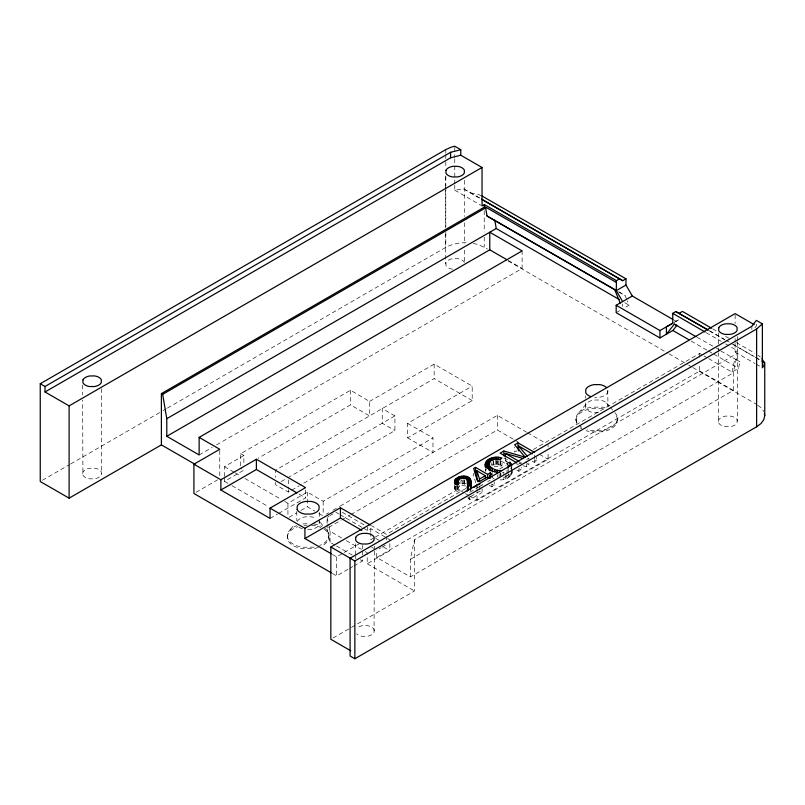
<?xml version="1.0" encoding="UTF-8"?>
<svg xmlns="http://www.w3.org/2000/svg" width="805" height="805" viewBox="0 0 805 805"><rect width="100%" height="100%" fill="white"/><g stroke="black" fill="none" stroke-linecap="round" stroke-linejoin="round"><path stroke-width="0.6" stroke-dasharray="4.03 3.02" d="M499.11 473.783L499.11 479.881C506.587 480.525 514.989 475.514 511.819 466.729M410.349 576.903L410.349 559.324L414.474 539.732L737.45 353.264L733.325 372.856L733.325 390.435L410.349 576.903L376.73 557.493L376.73 550.167M732.057 372.121L734.804 359.06L739.926 361.717L738.517 368.388L732.057 372.121L708.34 358.426M82.633 473.571L82.975 472.153A9.741 5.625 0 0 1 89.758 468.238L94.678 468.208A9.278 5.353 0 0 1 101.339 472.052L101.299 474.89A9.741 5.625 0 0 1 94.517 478.814L89.597 478.834A9.278 5.353 0 0 1 82.935 474.99L82.633 399.994M318.357 547.41A21.332 12.317 0 0 1 313.316 548.638L302.539 548.698A20.316 11.733 0 0 1 287.949 540.276L287.294 535.697L288.049 532.588A21.332 12.317 0 0 1 296.713 525.655M287.294 537.166L288.049 534.047A21.332 12.317 0 0 1 297.87 526.701M319.434 519.527L319.022 524.769A11.592 6.692 0 0 1 310.941 529.428L305.085 529.469M324.747 528.181A20.316 11.733 0 0 1 328.279 532.377L328.933 535.476L328.178 538.595A21.332 12.317 0 0 1 319.525 545.528M328.933 535.476L328.178 540.054A21.332 12.317 0 0 1 322.704 545.478M452.621 269.242A9.278 5.353 0 0 1 445.96 265.398L446 262.561A9.741 5.625 0 0 1 452.782 258.647L457.703 258.616A9.278 5.353 0 0 1 464.364 262.46M374.385 551.123L374.033 632.358A9.741 5.625 0 0 1 367.251 636.272L362.331 636.302A9.278 5.353 0 0 1 356.605 633.777M576.551 423.46L575.887 418.882L576.642 415.772A21.332 12.317 0 0 1 591.504 407.189L602.281 407.139A20.316 11.733 0 0 1 606.336 408.014M575.887 420.351L576.642 417.232A21.332 12.317 0 0 1 591.504 408.658L602.281 408.598A20.316 11.733 0 0 1 604.344 408.98M598.558 412.693L593.677 412.653A11.049 6.38 0 0 1 585.748 408.075L585.809 404.694A11.592 6.692 0 0 1 593.879 400.025L599.735 399.994A11.049 6.38 0 0 1 607.664 404.573L608.027 406.263L607.664 389.197M608.027 390.888L607.614 392.578A11.592 6.692 0 0 1 599.534 397.237L594.654 397.338M614.839 412.673A20.316 11.733 0 0 1 616.871 415.561L617.526 418.66L616.771 421.78A21.332 12.317 0 0 1 601.909 430.353L591.132 430.413A20.316 11.733 0 0 1 587.076 429.538M617.526 418.66L616.771 423.249A21.332 12.317 0 0 1 601.909 431.822L591.132 431.883A20.316 11.733 0 0 1 586.131 430.705M718.402 421.448L718.744 420.029A9.741 5.625 0 0 1 725.526 416.105L730.447 416.084A9.278 5.353 0 0 1 737.108 419.928L737.058 422.766A9.741 5.625 0 0 1 730.276 426.68L725.355 426.71A9.278 5.353 0 0 1 718.694 422.867L718.402 352.862M508.197 474.578L508.438 473.833M510.732 468.55L511.779 466.558L511.779 473.883M485.375 470.663L486.28 468.842M754.879 327.836L756.378 325.874L756.378 322.584M290.182 529.67L294.65 524.357M578.775 412.854L586.956 403.104M507.734 475.272L504.242 477.385M493.143 460.762L493.143 466.87L496.353 466.437L500.096 467.091L501.968 465.35L501.968 460.47M456.284 485.807C453.799 487.196 454.412 490.547 456.797 491.664L459.403 490.436L459.403 485.556M459.313 486.16L457.653 488.263L459.403 490.436M42.423 480.253L69.612 464.555M70.699 463.932L162.026 411.194M163.113 410.57L166.383 408.688M167.47 408.055L445.819 247.346C452.44 243.905 460.007 242.325 467.443 242.828M199.137 454.956L212.188 447.419M216.535 444.913L522.113 268.488L522.113 250.908M240.715 465.864L240.715 453.658L350.527 390.254L369.555 401.433L369.555 415.893L350.527 404.905L258.113 458.266M224.504 476.439L224.504 466.679L243.885 455.489L243.885 464.032M196.068 492.247L217.602 479.82M224.504 477.667L224.504 481.32L243.885 470.14L240.715 468.309M369.555 401.433L434.147 364.132L472.203 386.108L472.203 400.568L407.612 437.86L407.612 423.4L472.203 386.108M472.203 400.568L434.147 378.602L275.662 470.1L275.662 477.425M281.096 481.611L286.53 478.472M287.627 477.848L394.923 415.893L394.923 430.544L300.305 485.163M275.662 482.306L275.662 484.751L288.341 492.076L290.514 490.819M291.611 490.195L299.219 485.797M616.177 312.682L620.484 310.197M625.867 307.087L629.097 305.216L627.316 300.899M284.708 501.435L287.938 503.296L307.319 492.107L323.167 501.263L432.979 437.86L432.979 452.511L407.612 437.86M270.027 518.4L277.564 514.043M278.641 513.429L305.558 497.882L305.558 489.913M289.015 517.323L296.552 512.976M300.859 510.481L307.319 506.758L314.715 511.024M326.438 514.033L328.611 512.775M332.958 510.259L339.479 506.496M340.193 506.083L497.349 415.35L526.49 432.184M327.102 523.411L327.102 517.303L329.044 516.186M330.02 515.623L332.938 513.932M673.825 322.604L679.209 319.505L673.946 322.523M323.892 529.046A20.316 11.733 0 0 1 328.279 533.836L327.102 528.291L341.199 520.151M342.276 519.527L349.873 515.14M350.95 514.516L497.349 430.001L513.54 439.349M363.347 528.12L367.573 530.555L370.803 528.694L386.662 537.851M517.152 450.659L514.647 452.098L514.647 447.218M332.395 554.404L336.621 556.849L343.081 553.115M344.158 552.492L360.308 543.174M374.033 537.821L370.803 539.682L370.803 533.574M375.11 537.197L458.005 489.329L464.344 492.992M465.833 488.474L386.42 534.319L371.447 525.675M499.553 469.003L506.083 465.24M533.282 449.532L699.716 353.445L702.946 355.317M479.488 486.401L485.345 483.02M487.649 481.692L490.175 480.233M469.738 492.308L482.104 485.174M492.7 479.056L494.23 478.17M518.833 463.962L521.217 462.583M526.631 459.464L528.865 458.176L528.865 461.839M378.883 548.93L381.037 547.682M382.113 547.058L385.343 545.196M470.724 496.514L479.901 491.221L482.104 492.499L482.104 488.836M332.304 573.391L336.621 575.887L348.464 569.055M349.541 568.431L352.771 566.569M353.848 565.945L362.461 560.974L362.461 556.094M467.775 497.48L469.738 499.633L482.104 492.499M489.249 485.274L491.936 486.824L494.23 485.496L494.23 481.833M516.76 470.09L518.833 471.287L521.217 469.909L521.217 467.474M523.079 465.773L526.631 466.789L528.865 465.501L528.865 463.056M532.216 461.154L534.299 462.362L536.694 460.983L536.694 457.321M376.73 557.493L699.716 371.025L699.716 364.746M365.319 551.636L367.221 552.733L367.221 563.721L389.831 550.67L389.831 539.682L387.718 538.454M469.637 496.051L477.033 500.318L548.084 459.293L548.084 451.977M735.116 343.363L735.116 352.047L737.45 350.698L729.904 346.341M410.349 559.324L733.325 372.856M333.008 638.033L350.386 628.001M351.473 627.377L414.474 591.001L414.474 539.732M501.968 465.35L496.947 464.515L492.066 465.189L492.066 461.527M454.775 185.17L454.775 190.201L463.73 188.934L480.454 198.523M502.28 472.465L503.839 472.193L503.839 475.856M466.075 485.999L460.973 485.475L460.973 480.595M302.911 524.005L308.305 523.572M303.988 525.383L307.228 525.122M466.065 483.714L461.708 483.553L461.708 479.891M470.673 192.878L478.643 194.518L481.994 195.997M311.535 525.263L313.688 525.413A20.316 11.733 0 0 1 320.943 527.446M473.209 243.412L478.643 244.69L487.488 249.027M505.299 458.276L505.299 460.712L507.663 461.386M515.965 463.75L518.34 464.425M503.85 458.337L507.392 459.353M519.175 462.744L521.529 463.428M618.864 292.034L625.093 295.495L626.874 299.822M407.612 423.4L432.979 437.86M709.366 330.865L724.52 339.589M731.01 343.322L754.818 357.018M755.895 357.641L760.232 360.127M712.677 328.873L717.003 331.368M725.647 336.359L728.887 338.231M736.444 342.598L754.808 353.194M709.668 330.865L724.903 339.66M725.989 340.284L729.25 342.165M733.607 344.681L754.275 356.615M755.362 357.249L760.806 360.388M463.73 188.934L481.038 198.936M706.176 332.646L721.27 341.36M725.587 343.856L728.827 345.717M454.775 190.201L480.988 205.315M735.116 352.047L755.04 363.548M756.086 364.152L760.272 366.577M673.956 320.068L676.099 321.296M697.009 337.235L714.921 347.307M716.007 347.941L720.354 350.447M720.767 350.96L739.926 361.717M624.74 302.7L629.097 305.216M691.163 341.048L707.303 350.376M708.38 350.99L712.687 353.476M713.763 354.099L738.517 368.388M704.023 355.941L707.263 357.802M699.716 371.025L733.325 390.435M508.096 260.397L522.113 268.488M508.136 260.951L667.868 353.174M668.955 353.798L687.43 364.464M688.517 365.088L691.777 366.969M692.864 367.603L756.972 404.613M527.577 432.808L544.844 442.78M514.616 439.973L517.856 441.844M539.451 454.312L548.084 459.293M534.611 459.786L536.694 460.983M505.299 460.712L507.422 461.939M519.094 468.681L521.217 469.909M501.163 461.084L506.365 464.093M394.923 415.893L382.244 408.568L382.244 423.219L394.923 430.544M491.543 483.946L494.23 485.496M465.401 493.606L468.57 495.437M240.715 453.658L243.885 455.489M342.195 512.252L364.403 525.061M335.856 512.252L339.026 514.083M340.082 514.687L362.28 527.506M299.138 494.179L305.558 497.882M375.734 538.404L380.01 540.869M383.482 547.008L389.831 550.67M318.941 513.469L323.167 515.914M371.638 547.229L373.681 548.406M224.504 466.679L234.185 472.263M235.261 472.887L240.635 475.986M244.931 478.472L280.412 498.949M329.074 526.621L330.07 531.28L341.944 538.143M346.271 540.638L361.385 549.362M224.504 481.32L230.955 485.053M232.031 485.667L268.588 506.768M328.933 536.945L330.07 542.268L335.464 545.388M336.55 546.011L353.828 555.983M360.308 559.727L362.461 560.974M367.221 563.721L414.474 591.001M618.572 291.732L625.093 295.495M757.827 355.086L760.383 357.028M757.827 405.257L761.238 407.843L763.885 411.607M606.557 403.003L609.566 406.515M610.321 407.4L612.575 410.037M320.219 522.455L324.737 527.728M525.725 461.748L528.865 465.501M475.795 482.93L473.642 475.775L473.642 473.34M476.158 484.127L477.234 487.709M511.527 471.76L511.819 472.827M617.526 420.13L616.871 417.02A20.316 11.733 0 0 0 614.839 414.132M575.887 418.882L576.551 421.991A20.316 11.733 0 0 0 578.584 424.879M374.385 630.939L374.084 629.52A9.278 5.353 0 0 0 367.422 625.676L362.502 625.696A9.741 5.625 0 0 0 356.696 628.282M327.102 517.303L328.832 525.464M319.072 521.388L319.434 523.079M287.294 535.697L287.959 538.807A20.316 11.733 0 0 0 302.539 547.229L313.326 547.169A21.332 12.317 0 0 0 316.415 546.525M751.86 326.267L751.86 329.557M737.41 336.55L737.41 340.284M737.41 341.531L737.41 421.347M735.116 314.836L735.116 323.519M735.116 338.402L735.116 342.125M718.402 332.908L718.402 346.623M718.402 347.871L718.402 351.614M699.716 353.445L699.716 357.209M622.637 304.008L622.637 306.484M585.396 395.738L585.396 398.103M585.396 402.832L585.396 406.384M548.084 444.652L548.084 447.087M534.299 455.036L534.299 458.699M534.299 459.917L534.299 462.362M526.631 464.344L526.631 466.789M518.833 468.852L518.833 471.287M511.527 466.88L511.527 469.315M511.406 467.584L511.406 471.247M511.406 472.465L511.406 474.9M510.732 473.431L510.732 475.876M509.736 474.356L509.736 476.791M508.438 474.004L508.438 477.667M508.197 468.47L508.197 472.133M507.039 469.838L507.039 473.491M506.919 474.789L506.919 478.452M505.379 475.403L505.379 479.066M503.839 477.073L503.839 479.518M500.871 473.109L500.871 475.554M500.71 472.585L500.71 477.466M500.287 461.245L500.287 464.908M500.096 460.983L500.096 467.091M498.617 460.963L498.617 464.626M497.54 460.43L497.54 466.528M497.48 474.829L497.48 477.274M497.349 415.35L497.349 430.001M496.947 460.852L496.947 464.515M496.353 460.329L496.353 466.437M495.236 460.359L495.236 466.467M493.636 461.134L493.636 464.797M491.936 484.379L491.936 486.824M491.191 462.845L491.191 465.28M485.848 468.601L485.848 471.046M485.435 468.872L485.435 471.317M484.228 210.779L484.228 232.102M484.228 237.113L484.228 247.145M479.901 486.341L479.901 490.004M477.033 485.677L477.033 488.112M477.033 489.329L477.033 500.318M469.738 497.198L469.738 499.633M468.983 496.695L468.983 499.13M464.666 180.33L464.666 216.495M464.666 222.723L464.666 243.925M464.666 250.164L464.666 263.879M464.696 479.83L464.696 483.493M464.576 480.525L464.576 485.415M463.217 479.77L463.217 483.433M462.795 480.344L462.795 485.234M458.005 485.677L458.095 489.38M457.653 485.828L457.763 488.836M456.797 485.556L456.797 491.664M455.761 485.948L455.761 490.829M455.046 486.321L455.046 489.983M454.775 147.506L454.775 157.549M454.775 158.806L454.775 183.922M454.594 484.62L454.664 489.138M445.819 149.579L445.819 153.332M445.819 154.59L445.819 167.128M445.819 175.903L445.819 185.925M445.819 187.183L445.819 227.292M445.819 232.313L445.819 247.346M445.658 176.687L445.658 189.155M445.658 190.403L445.658 227.815M445.658 234.054L445.658 263.98M434.147 364.132L434.147 378.602M386.42 536.603L386.42 540.014M374.385 546.132L374.385 549.875M370.803 528.694L370.803 532.357M367.573 526.893L367.573 530.555M362.461 545.388L362.461 548.839M362.461 551.204L362.461 554.866M355.377 543.737L355.377 554.967M355.377 556.215L355.377 558.71M350.527 390.254L350.527 404.905M336.621 556.849L336.621 575.887M330.07 531.28L330.07 542.268M328.279 532.377L328.279 533.836M327.102 524.629L327.102 528.291M323.167 501.263L323.167 514.687M319.434 512.433L319.434 518.35M307.319 492.107L307.319 506.758M296.803 511.366L296.803 520.835M288.341 479.871L288.341 488.414M288.341 489.631L288.341 492.076M287.938 503.296L287.938 516.719M219.755 450.498L219.755 477.355M101.641 388.674L101.641 473.471M82.633 385.031L82.633 395.003M581.854 427.354A20.316 11.733 0 0 1 579.288 425.543M313.688 523.944A20.316 11.733 0 0 1 321.99 526.48M581.854 428.813A20.316 11.733 0 0 1 580.073 427.646M297.216 521.509A11.592 6.692 0 0 1 305.286 516.84L311.143 516.81A11.049 6.38 0 0 1 316.194 518.48M302.368 528.825A11.049 6.38 0 0 1 298.263 526.46"/><path stroke-width="1.21" d="M484.379 204.581L482.034 205.929L482.034 167.48L460.772 155.204L460.772 149.71L454.775 146.248L451.484 147.053L445.819 149.579L40.25 383.733L40.25 481.511L69.109 498.164L161.392 444.883L161.392 393.615L484.369 207.147L484.379 204.581L616.449 280.653L619.528 278.882L622.758 280.683L625.988 278.822L625.988 285.04L632.327 296.029L672.889 319.444M632.327 296.029L622.637 301.543L616.298 290.645L616.449 280.653M622.637 301.543L616.177 305.276L616.177 312.682L659.949 337.949L659.949 330.543L672.869 323.137M485.284 466.719C484.087 458.176 495.699 455.64 501.968 458.025L500.096 459.766C496.152 458.266 488.645 459.273 488.595 464.485C491.181 468.963 497.067 470.995 502.048 470.563M470.452 490.356C471.086 485.053 472.656 476.238 464.696 476.168C460.42 475.715 453.477 477.918 454.594 483.403M467.383 491.09C467.011 486.542 470.382 477.687 462.795 477.908C459.927 477.375 455.217 481.138 459.403 483.111L456.797 484.338L455.046 482.658L454.594 480.957M762.395 361.375L764.559 362.622L763.764 365.893L762.375 367.784L762.375 323.841L756.378 320.38L751.86 326.267L350.095 558.227L350.095 656.005L354.854 658.752L756.62 426.791L760.987 423.521L763.764 419.727L764.75 415.662L764.75 362.743L761.892 361.012M507.734 467.957L508.428 465.733L506.828 463.328L509.927 462.251L511.819 465.501M762.375 323.841L756.62 329.014L354.854 560.974L350.095 558.227M659.949 337.949L672.869 330.483L676.874 325.391L674.338 324.143L666.409 334.216L666.409 326.81L672.749 323.228L672.749 313.346L675.828 311.565L707.494 329.607M489.128 466.467L487.035 468.007L487.035 460.681M40.25 383.733L45.01 386.481L450.579 152.326L460.772 149.71M45.01 386.481L45.01 391.975L450.579 157.81L460.772 155.204M45.01 391.975L69.109 405.881L482.034 167.48M161.392 393.615L162.66 394.349L485.636 207.881L487.015 216.002L614.708 289.73L620.303 303.294M166.786 436.28L489.762 249.812L489.762 232.232L522.113 250.908L199.137 437.377L199.137 454.956L166.786 436.28L166.786 418.701L496.222 228.509L619.297 299.561M331.217 572.768L193.914 493.495L193.914 464.203L219.755 449.281L199.137 437.377M220.872 479.76L256.393 459.252L305.558 487.629L270.027 508.146L270.027 518.4L220.872 490.014L220.872 479.76L193.914 464.203M220.872 490.014L256.393 469.506L297.005 492.952M616.298 290.645L625.988 285.04M270.027 508.146L304.914 528.281L340.435 507.774L370.381 525.061M679.209 313.276L682.439 311.414L711.6 328.249M304.914 528.281L304.914 538.535L340.435 518.028L361.827 530.374M350.749 650.782L330.835 639.291L330.835 547.008L735.116 313.598L754.255 324.646M489.752 478.029L489.752 475.584L492.278 474.125L490.175 472.907L487.649 474.366L475.524 467.373L473.642 468.45L477.234 480.384L479.337 481.601L487.458 476.912L490.144 478.462M534.611 452.46L517.977 442.851L514.647 444.783L525.192 457.19L503.85 451.011L500.126 453.165L516.76 462.764M479.488 481.521L479.488 479.076L485.345 475.695L485.345 478.14M473.783 487.428L475.815 486.25M477.858 485.073L479.901 483.896M499.11 472.565C493.918 471.881 486.693 470.07 485.284 464.274M505.299 457.059L505.299 453.396L523.079 458.448M481.994 195.997L625.988 278.822M470.744 487.196L469.486 485.375L467.333 484.107L467.333 476.781M487.015 216.002L615.322 289.85M675.828 311.565L708.289 330.241M481.541 199.157L622.758 280.683M482.125 199.56L619.528 278.882M672.749 313.346L705.1 332.022M484.379 206.412L616.449 282.485M484.369 207.147L485.636 207.881M674.338 324.143L695.933 336.621M672.869 330.483L689.01 339.811M616.177 305.276L659.949 330.543M489.762 249.812L507.019 259.774M518.641 450.881L518.641 445.99L532.216 453.829M505.299 453.396L519.094 461.366M489.752 475.584L492.439 477.134M478.019 481.682L476.912 478.15L476.912 470.824L485.345 475.695M161.392 444.883L194.901 464.223M330.835 547.008L350.749 558.499M304.914 538.535L331.338 553.8M518.641 445.99L527.295 456.304M761.902 358.607L764.066 362.27M467.152 486.924L467.926 490.104L467.926 482.789M476.912 470.824L479.488 479.076M467.775 490.154L467.383 487.428M470.452 487.921L470.724 489.199M764.317 413.629L764.75 415.662M297.156 509.505L297.216 506.124A11.592 6.692 0 0 1 305.286 501.465L311.143 501.435A11.049 6.38 0 0 1 319.072 506.013L319.022 509.394A11.592 6.692 0 0 1 310.941 514.053L305.085 514.083A11.049 6.38 0 0 1 297.156 509.505M494.813 220.208L496.222 228.509M162.66 394.349L166.786 418.701M756.62 329.014L756.62 426.791M517.977 442.851L517.977 448.959M510.893 463.358L510.893 465.793M509.927 462.251L509.927 465.914M503.85 451.011L503.85 455.892M500.287 457.582L500.287 460.017M498.617 457.3L498.617 459.746M497.228 470.271L497.228 472.716M496.947 457.19L496.947 459.635M495.276 457.25L495.276 459.685M494.773 469.456L494.773 471.901M493.636 457.471L493.636 459.907M492.368 468.269L492.368 471.931M492.066 457.864L492.066 460.299M490.688 467.131L490.688 470.794M490.567 458.417L490.567 462.08M490.175 472.907L490.175 476.57M489.36 465.853L489.36 470.734M489.128 459.142L489.128 462.805M488.937 462.372L488.937 468.48M488.625 463.076L488.595 469.375M487.981 459.886L487.981 467.212M487.649 474.366L487.649 478.029M486.28 461.527L486.28 467.625M485.717 462.422L485.717 466.085M485.375 463.338L485.375 467.001M475.524 467.373L475.524 474.698M470.995 481.078L471.006 487.599M470.744 479.871L470.744 487.468M470.241 478.874L470.241 486.2M469.486 478.049L469.486 485.375M468.49 477.335L468.49 484.66M467.765 480.887L467.765 488.212M467.604 485.556L467.604 490.436M466.065 476.389L466.065 478.834M464.696 476.168L464.696 478.613M463.217 476.107L463.217 478.552M461.708 476.228L461.708 478.663M460.249 476.53L460.249 478.975M458.83 477.023L458.83 480.686M458.065 479.84L458.065 484.721M457.753 480.384L457.653 484.6M457.461 477.707L457.461 485.033M456.284 478.492L456.284 484.59M455.409 479.287L455.409 484.177M454.845 480.112L454.845 483.775M450.579 152.326L450.579 157.81M354.854 560.974L354.854 658.752M340.435 507.774L340.435 518.028M256.393 459.252L256.393 469.506M69.109 405.881L69.109 498.164M606.557 387.628A11.049 6.38 0 0 0 599.735 384.619L593.879 384.649A11.592 6.692 0 0 0 585.809 389.308L585.748 392.689A11.049 6.38 0 0 0 590.961 396.634M82.975 379.869L82.935 382.707A9.278 5.353 0 0 0 89.597 386.551L94.517 386.531A9.741 5.625 0 0 0 101.299 382.606L101.339 379.769A9.278 5.353 0 0 0 94.678 375.925L89.758 375.955A9.741 5.625 0 0 0 82.975 379.869M355.719 537.327L355.679 540.175A9.278 5.353 0 0 0 362.331 544.019L367.251 543.989A9.741 5.625 0 0 0 374.033 540.075L374.084 537.237A9.278 5.353 0 0 0 367.422 533.393L362.502 533.413A9.741 5.625 0 0 0 355.719 537.327M446 170.278L445.96 173.115A9.278 5.353 0 0 0 452.621 176.959L457.542 176.939A9.741 5.625 0 0 0 464.324 173.025L464.364 170.177A9.278 5.353 0 0 0 457.703 166.333L452.782 166.363A9.741 5.625 0 0 0 446 170.278M718.744 327.746L718.704 330.583A9.278 5.353 0 0 0 725.355 334.427L730.276 334.397A9.741 5.625 0 0 0 737.058 330.483L737.108 327.645A9.278 5.353 0 0 0 730.447 323.801L725.526 323.821A9.741 5.625 0 0 0 718.744 327.746"/></g></svg>
